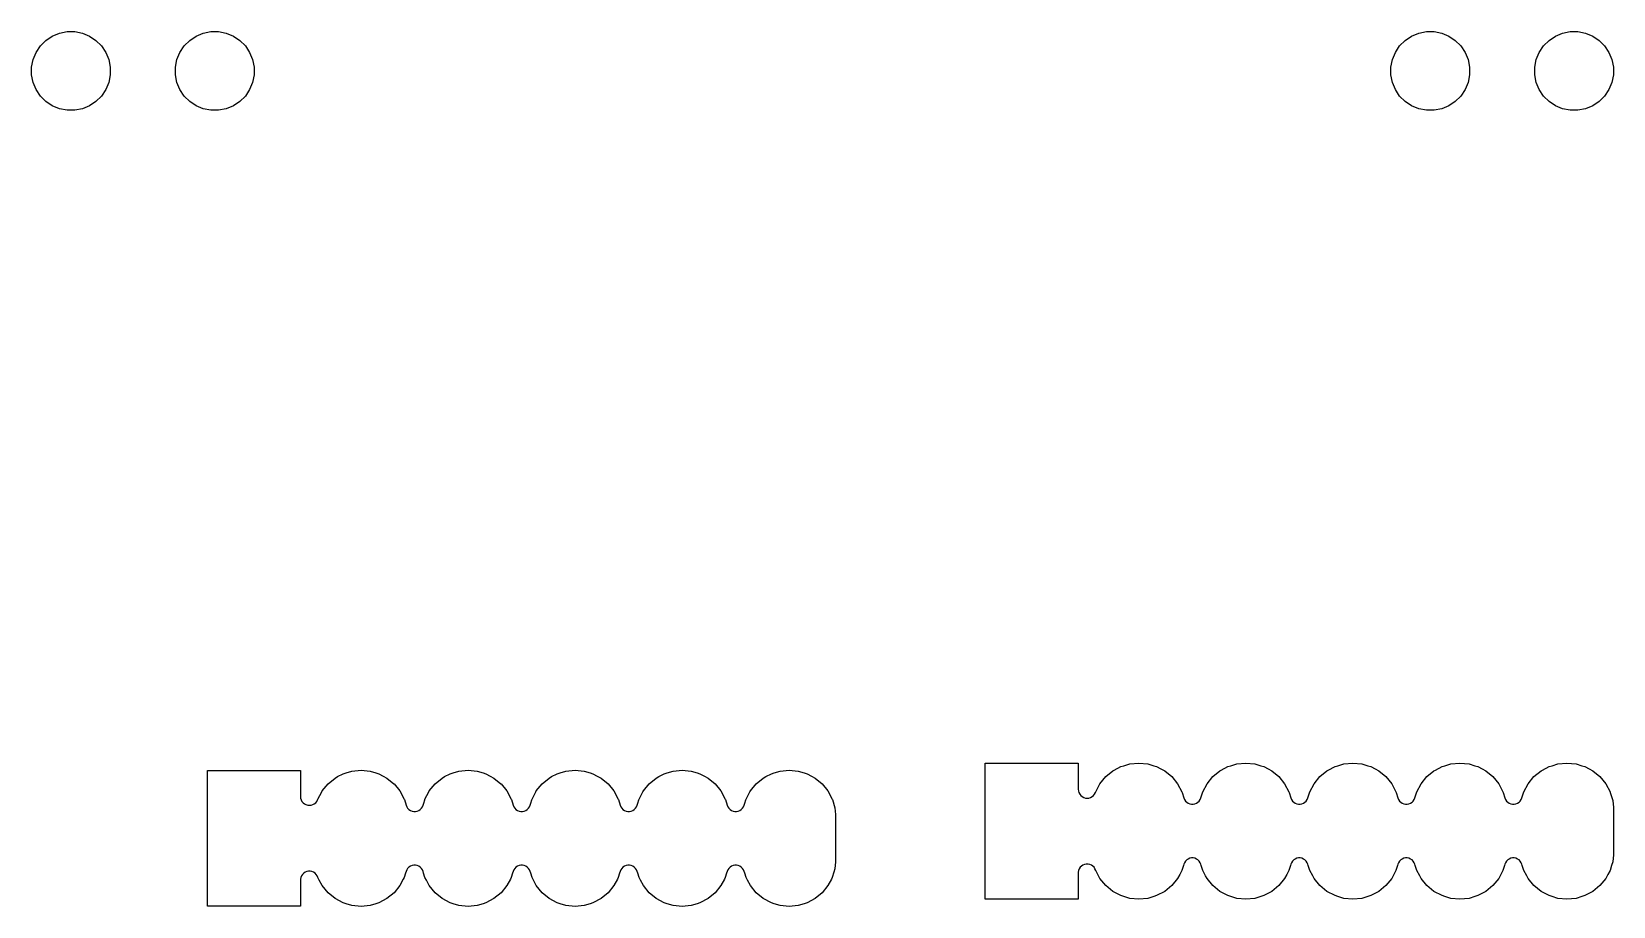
# Model space of a CAD drawing. Extents: x 48 to 169, y -131 to -49.
# Drawn here: x 109.08 to 131.25, y -118.85 to -106.6 of the extents above; entities that cross this region are included whole.
import ezdxf

# ---------------------------------------------------------------- set-up
doc = ezdxf.new("R2010")
doc.units = 0
doc.header["$MEASUREMENT"] = 0
doc.layers.add('BLACK', color=7, linetype='CONTINUOUS')

msp = doc.modelspace()

# ---------------------------------------------------------------- linework, layer by layer
at = {"layer": 'BLACK', "linetype": 'CONTINUOUS'}
for p, q in [((109.373, -106.662), (109.473, -106.62)), ((109.473, -106.62), (109.58, -106.599)), ((109.58, -106.599), (109.688, -106.599)), ((109.688, -106.599), (109.795, -106.62)), ((109.795, -106.62), (109.895, -106.662)), ((111.389, -106.662), (111.489, -106.62)), ((111.489, -106.62), (111.596, -106.599)), ((111.596, -106.599), (111.704, -106.599)), ((111.704, -106.599), (111.811, -106.62)), ((111.811, -106.62), (111.911, -106.662)), ((128.423, -106.662), (128.523, -106.62)), ((128.523, -106.62), (128.63, -106.599)), ((128.63, -106.599), (128.738, -106.599)), ((128.738, -106.599), (128.845, -106.62)), ((128.845, -106.62), (128.945, -106.662)), ((130.439, -106.662), (130.539, -106.62)), ((130.539, -106.62), (130.646, -106.599)), ((130.646, -106.599), (130.754, -106.599)), ((130.754, -106.599), (130.861, -106.62)), ((130.861, -106.62), (130.961, -106.662)), ((109.146, -106.889), (109.206, -106.799)), ((109.206, -106.799), (109.283, -106.722)), ((109.283, -106.722), (109.373, -106.662)), ((109.895, -106.662), (109.985, -106.722)), ((109.985, -106.722), (110.062, -106.799)), ((110.062, -106.799), (110.122, -106.889)), ((111.162, -106.889), (111.222, -106.799)), ((111.222, -106.799), (111.299, -106.722)), ((111.299, -106.722), (111.389, -106.662)), ((111.911, -106.662), (112.001, -106.722)), ((112.001, -106.722), (112.078, -106.799)), ((112.078, -106.799), (112.138, -106.889)), ((128.196, -106.889), (128.256, -106.799)), ((128.256, -106.799), (128.333, -106.722)), ((128.333, -106.722), (128.423, -106.662)), ((128.945, -106.662), (129.035, -106.722)), ((129.035, -106.722), (129.112, -106.799)), ((129.112, -106.799), (129.172, -106.889)), ((130.212, -106.889), (130.272, -106.799)), ((130.272, -106.799), (130.349, -106.722)), ((130.349, -106.722), (130.439, -106.662)), ((130.961, -106.662), (131.051, -106.722)), ((131.051, -106.722), (131.128, -106.799)), ((131.128, -106.799), (131.188, -106.889)), ((109.083, -107.096), (109.104, -106.989)), ((109.104, -106.989), (109.146, -106.889)), ((110.122, -106.889), (110.164, -106.989)), ((110.164, -106.989), (110.185, -107.096)), ((111.099, -107.096), (111.12, -106.989)), ((111.12, -106.989), (111.162, -106.889)), ((112.138, -106.889), (112.18, -106.989)), ((112.18, -106.989), (112.201, -107.096)), ((128.133, -107.096), (128.154, -106.989)), ((128.154, -106.989), (128.196, -106.889)), ((129.172, -106.889), (129.214, -106.989)), ((129.214, -106.989), (129.235, -107.096)), ((130.149, -107.096), (130.17, -106.989)), ((130.17, -106.989), (130.212, -106.889)), ((131.188, -106.889), (131.23, -106.989)), ((131.23, -106.989), (131.251, -107.096)), ((109.083, -107.204), (109.083, -107.096)), ((109.104, -107.311), (109.083, -107.204)), ((110.185, -107.204), (110.164, -107.311)), ((110.185, -107.096), (110.185, -107.204)), ((111.099, -107.204), (111.099, -107.096)), ((111.12, -107.311), (111.099, -107.204)), ((112.201, -107.204), (112.18, -107.311)), ((112.201, -107.096), (112.201, -107.204)), ((128.133, -107.204), (128.133, -107.096)), ((128.154, -107.311), (128.133, -107.204)), ((129.235, -107.204), (129.214, -107.311)), ((129.235, -107.096), (129.235, -107.204)), ((130.149, -107.204), (130.149, -107.096)), ((130.17, -107.311), (130.149, -107.204)), ((131.251, -107.204), (131.23, -107.311)), ((131.251, -107.096), (131.251, -107.204)), ((109.146, -107.411), (109.104, -107.311)), ((109.206, -107.501), (109.146, -107.411)), ((109.283, -107.578), (109.206, -107.501)), ((110.062, -107.501), (109.985, -107.578)), ((110.122, -107.411), (110.062, -107.501)), ((110.164, -107.311), (110.122, -107.411)), ((111.162, -107.411), (111.12, -107.311)), ((111.222, -107.501), (111.162, -107.411)), ((111.299, -107.578), (111.222, -107.501)), ((112.078, -107.501), (112.001, -107.578)), ((112.138, -107.411), (112.078, -107.501)), ((112.18, -107.311), (112.138, -107.411)), ((128.196, -107.411), (128.154, -107.311)), ((128.256, -107.501), (128.196, -107.411)), ((128.333, -107.578), (128.256, -107.501)), ((129.112, -107.501), (129.035, -107.578)), ((129.172, -107.411), (129.112, -107.501)), ((129.214, -107.311), (129.172, -107.411)), ((130.212, -107.411), (130.17, -107.311)), ((130.272, -107.501), (130.212, -107.411)), ((130.349, -107.578), (130.272, -107.501)), ((131.128, -107.501), (131.051, -107.578)), ((131.188, -107.411), (131.128, -107.501)), ((131.23, -107.311), (131.188, -107.411)), ((109.373, -107.638), (109.283, -107.578)), ((109.473, -107.68), (109.373, -107.638)), ((109.58, -107.701), (109.473, -107.68)), ((109.688, -107.701), (109.58, -107.701)), ((109.795, -107.68), (109.688, -107.701)), ((109.895, -107.638), (109.795, -107.68)), ((109.985, -107.578), (109.895, -107.638)), ((111.389, -107.638), (111.299, -107.578)), ((111.489, -107.68), (111.389, -107.638)), ((111.596, -107.701), (111.489, -107.68)), ((111.704, -107.701), (111.596, -107.701)), ((111.811, -107.68), (111.704, -107.701)), ((111.911, -107.638), (111.811, -107.68)), ((112.001, -107.578), (111.911, -107.638)), ((128.423, -107.638), (128.333, -107.578)), ((128.523, -107.68), (128.423, -107.638)), ((128.63, -107.701), (128.523, -107.68)), ((128.738, -107.701), (128.63, -107.701)), ((128.845, -107.68), (128.738, -107.701)), ((128.945, -107.638), (128.845, -107.68)), ((129.035, -107.578), (128.945, -107.638)), ((130.439, -107.638), (130.349, -107.578)), ((130.539, -107.68), (130.439, -107.638)), ((130.646, -107.701), (130.539, -107.68)), ((130.754, -107.701), (130.646, -107.701)), ((130.861, -107.68), (130.754, -107.701)), ((130.961, -107.638), (130.861, -107.68)), ((131.051, -107.578), (130.961, -107.638)), ((111.549, -118.851), (111.549, -116.949)), ((111.549, -116.949), (112.851, -116.949)), ((112.851, -116.949), (112.851, -117.313)), ((113.337, -117.056), (113.371, -117.037)), ((113.371, -117.037), (113.45, -116.996)), ((113.45, -116.996), (113.491, -116.983)), ((113.491, -116.983), (113.572, -116.958)), ((113.572, -116.958), (113.7, -116.946)), ((113.7, -116.946), (113.828, -116.958)), ((113.828, -116.958), (113.909, -116.983)), ((113.909, -116.983), (113.95, -116.996)), ((113.95, -116.996), (114.011, -117.028)), ((114.011, -117.028), (114.063, -117.056)), ((114.837, -117.056), (114.871, -117.037)), ((114.871, -117.037), (114.95, -116.996)), ((114.95, -116.996), (114.991, -116.983)), ((114.991, -116.983), (115.072, -116.958)), ((115.072, -116.958), (115.2, -116.946)), ((115.2, -116.946), (115.328, -116.958)), ((115.328, -116.958), (115.409, -116.983)), ((115.409, -116.983), (115.45, -116.996)), ((115.45, -116.996), (115.511, -117.028)), ((115.511, -117.028), (115.563, -117.056)), ((116.337, -117.056), (116.371, -117.037)), ((116.371, -117.037), (116.45, -116.996)), ((116.45, -116.996), (116.491, -116.983)), ((116.491, -116.983), (116.572, -116.958)), ((116.572, -116.958), (116.7, -116.946)), ((116.7, -116.946), (116.828, -116.958)), ((116.828, -116.958), (116.909, -116.983)), ((116.909, -116.983), (116.95, -116.996)), ((116.95, -116.996), (117.011, -117.028)), ((117.011, -117.028), (117.063, -117.056)), ((117.837, -117.056), (117.871, -117.037)), ((117.871, -117.037), (117.95, -116.996)), ((117.95, -116.996), (117.991, -116.983)), ((117.991, -116.983), (118.072, -116.958)), ((118.072, -116.958), (118.2, -116.946)), ((118.2, -116.946), (118.328, -116.958)), ((118.328, -116.958), (118.409, -116.983)), ((118.409, -116.983), (118.45, -116.996)), ((118.45, -116.996), (118.511, -117.028)), ((118.511, -117.028), (118.563, -117.056)), ((119.337, -117.056), (119.371, -117.037)), ((119.371, -117.037), (119.45, -116.996)), ((119.45, -116.996), (119.491, -116.983)), ((119.491, -116.983), (119.572, -116.958)), ((119.572, -116.958), (119.7, -116.946)), ((119.7, -116.946), (119.828, -116.958)), ((119.828, -116.958), (119.909, -116.983)), ((119.909, -116.983), (119.95, -116.996)), ((119.95, -116.996), (120.011, -117.028)), ((120.011, -117.028), (120.063, -117.056)), ((122.449, -118.751), (122.449, -116.849)), ((122.449, -116.849), (123.751, -116.849)), ((123.751, -116.849), (123.751, -117.213)), ((124.056, -117.137), (124.137, -117.037)), ((124.137, -117.037), (124.237, -116.956)), ((124.237, -116.956), (124.256, -116.946)), ((124.256, -116.946), (124.35, -116.896)), ((124.35, -116.896), (124.391, -116.883)), ((124.391, -116.883), (124.472, -116.858)), ((124.472, -116.858), (124.6, -116.846)), ((124.6, -116.846), (124.728, -116.858)), ((124.728, -116.858), (124.809, -116.883)), ((124.809, -116.883), (124.85, -116.896)), ((124.85, -116.896), (124.911, -116.928)), ((124.911, -116.928), (124.963, -116.956)), ((124.963, -116.956), (125.063, -117.037)), ((125.063, -117.037), (125.144, -117.137)), ((125.556, -117.137), (125.637, -117.037)), ((125.637, -117.037), (125.737, -116.956)), ((125.737, -116.956), (125.756, -116.946)), ((125.756, -116.946), (125.85, -116.896)), ((125.85, -116.896), (125.891, -116.883)), ((125.891, -116.883), (125.972, -116.858)), ((125.972, -116.858), (126.1, -116.846)), ((126.1, -116.846), (126.228, -116.858)), ((126.228, -116.858), (126.309, -116.883)), ((126.309, -116.883), (126.35, -116.896)), ((126.35, -116.896), (126.411, -116.928)), ((126.411, -116.928), (126.463, -116.956)), ((126.463, -116.956), (126.563, -117.037)), ((126.563, -117.037), (126.644, -117.137)), ((127.056, -117.137), (127.137, -117.037)), ((127.137, -117.037), (127.237, -116.956)), ((127.237, -116.956), (127.256, -116.946)), ((127.256, -116.946), (127.35, -116.896)), ((127.35, -116.896), (127.391, -116.883)), ((127.391, -116.883), (127.472, -116.858)), ((127.472, -116.858), (127.6, -116.846)), ((127.6, -116.846), (127.728, -116.858)), ((127.728, -116.858), (127.809, -116.883)), ((127.809, -116.883), (127.85, -116.896)), ((127.85, -116.896), (127.911, -116.928)), ((127.911, -116.928), (127.963, -116.956)), ((127.963, -116.956), (128.063, -117.037)), ((128.063, -117.037), (128.144, -117.137)), ((128.556, -117.137), (128.637, -117.037)), ((128.637, -117.037), (128.737, -116.956)), ((128.737, -116.956), (128.756, -116.946)), ((128.756, -116.946), (128.85, -116.896)), ((128.85, -116.896), (128.891, -116.883)), ((128.891, -116.883), (128.972, -116.858)), ((128.972, -116.858), (129.1, -116.846)), ((129.1, -116.846), (129.228, -116.858)), ((129.228, -116.858), (129.309, -116.883)), ((129.309, -116.883), (129.35, -116.896)), ((129.35, -116.896), (129.411, -116.928)), ((129.411, -116.928), (129.463, -116.956)), ((129.463, -116.956), (129.563, -117.037)), ((129.563, -117.037), (129.644, -117.137)), ((130.056, -117.137), (130.137, -117.037)), ((130.137, -117.037), (130.237, -116.956)), ((130.237, -116.956), (130.256, -116.946)), ((130.256, -116.946), (130.35, -116.896)), ((130.35, -116.896), (130.391, -116.883)), ((130.391, -116.883), (130.472, -116.858)), ((130.472, -116.858), (130.6, -116.846)), ((130.6, -116.846), (130.728, -116.858)), ((130.728, -116.858), (130.809, -116.883)), ((130.809, -116.883), (130.85, -116.896)), ((130.85, -116.896), (130.911, -116.928)), ((130.911, -116.928), (130.963, -116.956)), ((130.963, -116.956), (131.063, -117.037)), ((131.063, -117.037), (131.144, -117.137)), ((113.096, -117.35), (113.149, -117.25)), ((113.149, -117.25), (113.156, -117.237)), ((113.156, -117.237), (113.237, -117.137)), ((113.237, -117.137), (113.337, -117.056)), ((114.063, -117.056), (114.063, -117.056)), ((114.063, -117.056), (114.063, -117.056)), ((114.063, -117.056), (114.161, -117.137)), ((114.161, -117.137), (114.163, -117.137)), ((114.163, -117.137), (114.244, -117.237)), ((114.244, -117.237), (114.244, -117.237)), ((114.244, -117.237), (114.304, -117.35)), ((114.596, -117.35), (114.649, -117.25)), ((114.649, -117.25), (114.656, -117.237)), ((114.656, -117.237), (114.737, -117.137)), ((114.737, -117.137), (114.837, -117.056)), ((115.563, -117.056), (115.563, -117.056)), ((115.563, -117.056), (115.563, -117.056)), ((115.563, -117.056), (115.661, -117.137)), ((115.661, -117.137), (115.663, -117.137)), ((115.663, -117.137), (115.744, -117.237)), ((115.744, -117.237), (115.744, -117.237)), ((115.744, -117.237), (115.804, -117.35)), ((116.096, -117.35), (116.149, -117.25)), ((116.149, -117.25), (116.156, -117.237)), ((116.156, -117.237), (116.237, -117.137)), ((116.237, -117.137), (116.337, -117.056)), ((117.063, -117.056), (117.063, -117.056)), ((117.063, -117.056), (117.063, -117.056)), ((117.063, -117.056), (117.161, -117.137)), ((117.161, -117.137), (117.163, -117.137)), ((117.163, -117.137), (117.244, -117.237)), ((117.244, -117.237), (117.244, -117.237)), ((117.244, -117.237), (117.304, -117.35)), ((117.596, -117.35), (117.649, -117.25)), ((117.649, -117.25), (117.656, -117.237)), ((117.656, -117.237), (117.737, -117.137)), ((117.737, -117.137), (117.837, -117.056)), ((118.563, -117.056), (118.563, -117.056)), ((118.563, -117.056), (118.563, -117.056)), ((118.563, -117.056), (118.661, -117.137)), ((118.661, -117.137), (118.663, -117.137)), ((118.663, -117.137), (118.744, -117.237)), ((118.744, -117.237), (118.744, -117.237)), ((118.744, -117.237), (118.804, -117.35)), ((119.096, -117.35), (119.149, -117.25)), ((119.149, -117.25), (119.156, -117.237)), ((119.156, -117.237), (119.237, -117.137)), ((119.237, -117.137), (119.337, -117.056)), ((120.063, -117.056), (120.063, -117.056)), ((120.063, -117.056), (120.063, -117.056)), ((120.063, -117.056), (120.161, -117.137)), ((120.161, -117.137), (120.163, -117.137)), ((120.163, -117.137), (120.244, -117.237)), ((120.244, -117.237), (120.244, -117.237)), ((120.244, -117.237), (120.304, -117.35)), ((123.751, -117.213), (123.753, -117.238)), ((123.753, -117.238), (123.761, -117.261)), ((123.761, -117.261), (123.772, -117.283)), ((123.98, -117.283), (123.991, -117.261)), ((123.991, -117.261), (123.996, -117.25)), ((123.996, -117.25), (124.056, -117.137)), ((123.996, -117.25), (123.996, -117.25)), ((124.056, -117.137), (124.056, -117.137)), ((125.144, -117.137), (125.144, -117.137)), ((125.144, -117.137), (125.204, -117.25)), ((125.204, -117.25), (125.208, -117.261)), ((125.208, -117.261), (125.23, -117.335)), ((125.47, -117.335), (125.496, -117.25)), ((125.496, -117.25), (125.556, -117.137)), ((125.556, -117.137), (125.556, -117.137)), ((126.644, -117.137), (126.644, -117.137)), ((126.644, -117.137), (126.704, -117.25)), ((126.704, -117.25), (126.708, -117.261)), ((126.708, -117.261), (126.73, -117.335)), ((126.97, -117.335), (126.996, -117.25)), ((126.996, -117.25), (127.056, -117.137)), ((127.056, -117.137), (127.056, -117.137)), ((128.144, -117.137), (128.144, -117.137)), ((128.144, -117.137), (128.204, -117.25)), ((128.204, -117.25), (128.208, -117.261)), ((128.208, -117.261), (128.23, -117.335)), ((128.47, -117.335), (128.496, -117.25)), ((128.496, -117.25), (128.556, -117.137)), ((128.556, -117.137), (128.556, -117.137)), ((129.644, -117.137), (129.644, -117.137)), ((129.644, -117.137), (129.704, -117.25)), ((129.704, -117.25), (129.708, -117.261)), ((129.708, -117.261), (129.73, -117.335)), ((129.97, -117.335), (129.996, -117.25)), ((129.996, -117.25), (130.056, -117.137)), ((130.056, -117.137), (130.056, -117.137)), ((131.144, -117.137), (131.144, -117.137)), ((131.144, -117.137), (131.204, -117.25)), ((131.204, -117.25), (131.208, -117.261)), ((131.208, -117.261), (131.242, -117.372)), ((112.851, -117.313), (112.853, -117.338)), ((112.853, -117.338), (112.861, -117.361)), ((112.861, -117.361), (112.872, -117.383)), ((112.872, -117.383), (112.888, -117.402)), ((112.888, -117.402), (112.907, -117.417)), ((112.907, -117.417), (112.928, -117.429)), ((112.928, -117.429), (112.952, -117.436)), ((112.952, -117.436), (112.976, -117.438)), ((112.976, -117.438), (113, -117.436)), ((113, -117.436), (113.024, -117.429)), ((113.024, -117.429), (113.045, -117.417)), ((113.045, -117.417), (113.064, -117.402)), ((113.064, -117.402), (113.08, -117.383)), ((113.08, -117.383), (113.091, -117.361)), ((113.091, -117.361), (113.096, -117.35)), ((113.096, -117.35), (113.096, -117.35)), ((114.304, -117.35), (114.307, -117.358)), ((114.307, -117.358), (114.33, -117.435)), ((114.33, -117.435), (114.34, -117.458)), ((114.34, -117.458), (114.353, -117.478)), ((114.353, -117.478), (114.371, -117.496)), ((114.529, -117.496), (114.547, -117.478)), ((114.547, -117.478), (114.56, -117.458)), ((114.56, -117.458), (114.57, -117.435)), ((114.57, -117.435), (114.578, -117.409)), ((114.578, -117.409), (114.592, -117.361)), ((114.592, -117.361), (114.596, -117.35)), ((115.804, -117.35), (115.807, -117.358)), ((115.807, -117.358), (115.83, -117.435)), ((115.83, -117.435), (115.84, -117.458)), ((115.84, -117.458), (115.853, -117.478)), ((115.853, -117.478), (115.871, -117.496)), ((116.029, -117.496), (116.047, -117.478)), ((116.047, -117.478), (116.06, -117.458)), ((116.06, -117.458), (116.07, -117.435)), ((116.07, -117.435), (116.078, -117.409)), ((116.078, -117.409), (116.092, -117.361)), ((116.092, -117.361), (116.096, -117.35)), ((117.304, -117.35), (117.307, -117.358)), ((117.307, -117.358), (117.33, -117.435)), ((117.33, -117.435), (117.34, -117.458)), ((117.34, -117.458), (117.353, -117.478)), ((117.353, -117.478), (117.371, -117.496)), ((117.529, -117.496), (117.547, -117.478)), ((117.547, -117.478), (117.56, -117.458)), ((117.56, -117.458), (117.57, -117.435)), ((117.57, -117.435), (117.578, -117.409)), ((117.578, -117.409), (117.592, -117.361)), ((117.592, -117.361), (117.596, -117.35)), ((118.804, -117.35), (118.807, -117.358)), ((118.807, -117.358), (118.83, -117.435)), ((118.83, -117.435), (118.84, -117.458)), ((118.84, -117.458), (118.853, -117.478)), ((118.853, -117.478), (118.871, -117.496)), ((119.029, -117.496), (119.047, -117.478)), ((119.047, -117.478), (119.06, -117.458)), ((119.06, -117.458), (119.07, -117.435)), ((119.07, -117.435), (119.078, -117.409)), ((119.078, -117.409), (119.092, -117.361)), ((119.092, -117.361), (119.096, -117.35)), ((120.304, -117.35), (120.307, -117.358)), ((120.307, -117.358), (120.342, -117.472)), ((120.342, -117.472), (120.351, -117.568)), ((123.772, -117.283), (123.788, -117.302)), ((123.788, -117.302), (123.807, -117.317)), ((123.807, -117.317), (123.828, -117.329)), ((123.828, -117.329), (123.852, -117.336)), ((123.852, -117.336), (123.876, -117.338)), ((123.876, -117.338), (123.9, -117.336)), ((123.9, -117.336), (123.924, -117.329)), ((123.924, -117.329), (123.945, -117.317)), ((123.945, -117.317), (123.964, -117.302)), ((123.964, -117.302), (123.98, -117.283)), ((125.23, -117.335), (125.24, -117.358)), ((125.24, -117.358), (125.253, -117.378)), ((125.253, -117.378), (125.271, -117.396)), ((125.271, -117.396), (125.291, -117.409)), ((125.291, -117.409), (125.314, -117.419)), ((125.314, -117.419), (125.338, -117.424)), ((125.338, -117.424), (125.362, -117.424)), ((125.362, -117.424), (125.386, -117.419)), ((125.386, -117.419), (125.409, -117.409)), ((125.409, -117.409), (125.429, -117.396)), ((125.429, -117.396), (125.447, -117.378)), ((125.447, -117.378), (125.46, -117.358)), ((125.46, -117.358), (125.47, -117.335)), ((126.73, -117.335), (126.74, -117.358)), ((126.74, -117.358), (126.753, -117.378)), ((126.753, -117.378), (126.771, -117.396)), ((126.771, -117.396), (126.791, -117.409)), ((126.791, -117.409), (126.814, -117.419)), ((126.814, -117.419), (126.838, -117.424)), ((126.838, -117.424), (126.862, -117.424)), ((126.862, -117.424), (126.886, -117.419)), ((126.886, -117.419), (126.909, -117.409)), ((126.909, -117.409), (126.929, -117.396)), ((126.929, -117.396), (126.947, -117.378)), ((126.947, -117.378), (126.96, -117.358)), ((126.96, -117.358), (126.97, -117.335)), ((128.23, -117.335), (128.24, -117.358)), ((128.24, -117.358), (128.253, -117.378)), ((128.253, -117.378), (128.271, -117.396)), ((128.271, -117.396), (128.291, -117.409)), ((128.291, -117.409), (128.314, -117.419)), ((128.314, -117.419), (128.338, -117.424)), ((128.338, -117.424), (128.362, -117.424)), ((128.362, -117.424), (128.386, -117.419)), ((128.386, -117.419), (128.409, -117.409)), ((128.409, -117.409), (128.429, -117.396)), ((128.429, -117.396), (128.447, -117.378)), ((128.447, -117.378), (128.46, -117.358)), ((128.46, -117.358), (128.47, -117.335)), ((129.73, -117.335), (129.74, -117.358)), ((129.74, -117.358), (129.753, -117.378)), ((129.753, -117.378), (129.771, -117.396)), ((129.771, -117.396), (129.791, -117.409)), ((129.791, -117.409), (129.814, -117.419)), ((129.814, -117.419), (129.838, -117.424)), ((129.838, -117.424), (129.862, -117.424)), ((129.862, -117.424), (129.886, -117.419)), ((129.886, -117.419), (129.909, -117.409)), ((129.909, -117.409), (129.929, -117.396)), ((129.929, -117.396), (129.947, -117.378)), ((129.947, -117.378), (129.96, -117.358)), ((129.96, -117.358), (129.97, -117.335)), ((131.242, -117.372), (131.251, -117.468)), ((131.251, -117.468), (131.251, -118.132)), ((114.371, -117.496), (114.391, -117.509)), ((114.391, -117.509), (114.414, -117.519)), ((114.414, -117.519), (114.438, -117.524)), ((114.438, -117.524), (114.462, -117.524)), ((114.462, -117.524), (114.486, -117.519)), ((114.486, -117.519), (114.509, -117.509)), ((114.509, -117.509), (114.529, -117.496)), ((115.871, -117.496), (115.891, -117.509)), ((115.891, -117.509), (115.914, -117.519)), ((115.914, -117.519), (115.938, -117.524)), ((115.938, -117.524), (115.962, -117.524)), ((115.962, -117.524), (115.986, -117.519)), ((115.986, -117.519), (116.009, -117.509)), ((116.009, -117.509), (116.029, -117.496)), ((117.371, -117.496), (117.391, -117.509)), ((117.391, -117.509), (117.414, -117.519)), ((117.414, -117.519), (117.438, -117.524)), ((117.438, -117.524), (117.462, -117.524)), ((117.462, -117.524), (117.486, -117.519)), ((117.486, -117.519), (117.509, -117.509)), ((117.509, -117.509), (117.529, -117.496)), ((118.871, -117.496), (118.891, -117.509)), ((118.891, -117.509), (118.914, -117.519)), ((118.914, -117.519), (118.938, -117.524)), ((118.938, -117.524), (118.962, -117.524)), ((118.962, -117.524), (118.986, -117.519)), ((118.986, -117.519), (119.009, -117.509)), ((119.009, -117.509), (119.029, -117.496)), ((120.351, -117.568), (120.351, -118.232)), ((131.251, -118.132), (131.242, -118.228)), ((112.917, -118.376), (112.897, -118.39)), ((112.94, -118.367), (112.917, -118.376)), ((112.964, -118.362), (112.94, -118.367)), ((112.988, -118.362), (112.964, -118.362)), ((113.012, -118.367), (112.988, -118.362)), ((113.035, -118.376), (113.012, -118.367)), ((113.055, -118.39), (113.035, -118.376)), ((114.33, -118.365), (114.323, -118.39)), ((114.34, -118.342), (114.33, -118.365)), ((114.353, -118.322), (114.34, -118.342)), ((114.371, -118.304), (114.353, -118.322)), ((114.391, -118.291), (114.371, -118.304)), ((114.414, -118.281), (114.391, -118.291)), ((114.438, -118.276), (114.414, -118.281)), ((114.462, -118.276), (114.438, -118.276)), ((114.486, -118.281), (114.462, -118.276)), ((114.509, -118.291), (114.486, -118.281)), ((114.529, -118.304), (114.509, -118.291)), ((114.547, -118.322), (114.529, -118.304)), ((114.56, -118.342), (114.547, -118.322)), ((114.57, -118.365), (114.56, -118.342)), ((114.577, -118.39), (114.57, -118.365)), ((115.83, -118.365), (115.823, -118.39)), ((115.84, -118.342), (115.83, -118.365)), ((115.853, -118.322), (115.84, -118.342)), ((115.871, -118.304), (115.853, -118.322)), ((115.891, -118.291), (115.871, -118.304)), ((115.914, -118.281), (115.891, -118.291)), ((115.938, -118.276), (115.914, -118.281)), ((115.962, -118.276), (115.938, -118.276)), ((115.986, -118.281), (115.962, -118.276)), ((116.009, -118.291), (115.986, -118.281)), ((116.029, -118.304), (116.009, -118.291)), ((116.047, -118.322), (116.029, -118.304)), ((116.06, -118.342), (116.047, -118.322)), ((116.07, -118.365), (116.06, -118.342)), ((116.077, -118.39), (116.07, -118.365)), ((117.33, -118.365), (117.323, -118.39)), ((117.34, -118.342), (117.33, -118.365)), ((117.353, -118.322), (117.34, -118.342)), ((117.371, -118.304), (117.353, -118.322)), ((117.391, -118.291), (117.371, -118.304)), ((117.414, -118.281), (117.391, -118.291)), ((117.438, -118.276), (117.414, -118.281)), ((117.462, -118.276), (117.438, -118.276)), ((117.486, -118.281), (117.462, -118.276)), ((117.509, -118.291), (117.486, -118.281)), ((117.529, -118.304), (117.509, -118.291)), ((117.547, -118.322), (117.529, -118.304)), ((117.56, -118.342), (117.547, -118.322)), ((117.57, -118.365), (117.56, -118.342)), ((117.577, -118.39), (117.57, -118.365)), ((118.83, -118.365), (118.823, -118.39)), ((118.84, -118.342), (118.83, -118.365)), ((118.853, -118.322), (118.84, -118.342)), ((118.871, -118.304), (118.853, -118.322)), ((118.891, -118.291), (118.871, -118.304)), ((118.914, -118.281), (118.891, -118.291)), ((118.938, -118.276), (118.914, -118.281)), ((118.962, -118.276), (118.938, -118.276)), ((118.986, -118.281), (118.962, -118.276)), ((119.009, -118.291), (118.986, -118.281)), ((119.029, -118.304), (119.009, -118.291)), ((119.047, -118.322), (119.029, -118.304)), ((119.06, -118.342), (119.047, -118.322)), ((119.07, -118.365), (119.06, -118.342)), ((119.077, -118.39), (119.07, -118.365)), ((120.327, -118.374), (120.304, -118.45)), ((120.342, -118.328), (120.327, -118.374)), ((120.351, -118.232), (120.342, -118.328)), ((123.752, -118.374), (123.751, -118.387)), ((123.756, -118.35), (123.752, -118.374)), ((123.766, -118.328), (123.756, -118.35)), ((123.779, -118.307), (123.766, -118.328)), ((123.797, -118.29), (123.779, -118.307)), ((123.817, -118.276), (123.797, -118.29)), ((123.84, -118.267), (123.817, -118.276)), ((123.864, -118.262), (123.84, -118.267)), ((123.888, -118.262), (123.864, -118.262)), ((123.912, -118.267), (123.888, -118.262)), ((123.935, -118.276), (123.912, -118.267)), ((123.955, -118.29), (123.935, -118.276)), ((123.973, -118.307), (123.955, -118.29)), ((123.986, -118.328), (123.973, -118.307)), ((123.996, -118.35), (123.986, -118.328)), ((124.037, -118.428), (123.996, -118.35)), ((123.996, -118.35), (123.996, -118.35)), ((125.204, -118.35), (125.174, -118.407)), ((125.225, -118.281), (125.204, -118.35)), ((125.23, -118.265), (125.225, -118.281)), ((125.24, -118.242), (125.23, -118.265)), ((125.253, -118.222), (125.24, -118.242)), ((125.271, -118.204), (125.253, -118.222)), ((125.291, -118.191), (125.271, -118.204)), ((125.314, -118.181), (125.291, -118.191)), ((125.338, -118.176), (125.314, -118.181)), ((125.362, -118.176), (125.338, -118.176)), ((125.386, -118.181), (125.362, -118.176)), ((125.409, -118.191), (125.386, -118.181)), ((125.429, -118.204), (125.409, -118.191)), ((125.447, -118.222), (125.429, -118.204)), ((125.46, -118.242), (125.447, -118.222)), ((125.47, -118.265), (125.46, -118.242)), ((125.475, -118.281), (125.47, -118.265)), ((125.496, -118.35), (125.475, -118.281)), ((125.537, -118.428), (125.496, -118.35)), ((126.704, -118.35), (126.674, -118.407)), ((126.725, -118.281), (126.704, -118.35)), ((126.73, -118.265), (126.725, -118.281)), ((126.74, -118.242), (126.73, -118.265)), ((126.753, -118.222), (126.74, -118.242)), ((126.771, -118.204), (126.753, -118.222)), ((126.791, -118.191), (126.771, -118.204)), ((126.814, -118.181), (126.791, -118.191)), ((126.838, -118.176), (126.814, -118.181)), ((126.862, -118.176), (126.838, -118.176)), ((126.886, -118.181), (126.862, -118.176)), ((126.909, -118.191), (126.886, -118.181)), ((126.929, -118.204), (126.909, -118.191)), ((126.947, -118.222), (126.929, -118.204)), ((126.96, -118.242), (126.947, -118.222)), ((126.97, -118.265), (126.96, -118.242)), ((126.975, -118.281), (126.97, -118.265)), ((126.996, -118.35), (126.975, -118.281)), ((127.037, -118.428), (126.996, -118.35)), ((128.204, -118.35), (128.174, -118.407)), ((128.225, -118.281), (128.204, -118.35)), ((128.23, -118.265), (128.225, -118.281)), ((128.24, -118.242), (128.23, -118.265)), ((128.253, -118.222), (128.24, -118.242)), ((128.271, -118.204), (128.253, -118.222)), ((128.291, -118.191), (128.271, -118.204)), ((128.314, -118.181), (128.291, -118.191)), ((128.338, -118.176), (128.314, -118.181)), ((128.362, -118.176), (128.338, -118.176)), ((128.386, -118.181), (128.362, -118.176)), ((128.409, -118.191), (128.386, -118.181)), ((128.429, -118.204), (128.409, -118.191)), ((128.447, -118.222), (128.429, -118.204)), ((128.46, -118.242), (128.447, -118.222)), ((128.47, -118.265), (128.46, -118.242)), ((128.475, -118.281), (128.47, -118.265)), ((128.496, -118.35), (128.475, -118.281)), ((128.537, -118.428), (128.496, -118.35)), ((129.704, -118.35), (129.674, -118.407)), ((129.725, -118.281), (129.704, -118.35)), ((129.73, -118.265), (129.725, -118.281)), ((129.74, -118.242), (129.73, -118.265)), ((129.753, -118.222), (129.74, -118.242)), ((129.771, -118.204), (129.753, -118.222)), ((129.791, -118.191), (129.771, -118.204)), ((129.814, -118.181), (129.791, -118.191)), ((129.838, -118.176), (129.814, -118.181)), ((129.862, -118.176), (129.838, -118.176)), ((129.886, -118.181), (129.862, -118.176)), ((129.909, -118.191), (129.886, -118.181)), ((129.929, -118.204), (129.909, -118.191)), ((129.947, -118.222), (129.929, -118.204)), ((129.96, -118.242), (129.947, -118.222)), ((129.97, -118.265), (129.96, -118.242)), ((129.975, -118.281), (129.97, -118.265)), ((129.996, -118.35), (129.975, -118.281)), ((130.037, -118.428), (129.996, -118.35)), ((131.204, -118.35), (131.174, -118.407)), ((131.225, -118.281), (131.204, -118.35)), ((131.242, -118.228), (131.225, -118.281)), ((112.852, -118.474), (112.851, -118.487)), ((112.851, -118.487), (112.851, -118.851)), ((112.856, -118.45), (112.852, -118.474)), ((112.866, -118.428), (112.856, -118.45)), ((112.879, -118.407), (112.866, -118.428)), ((112.897, -118.39), (112.879, -118.407)), ((113.073, -118.407), (113.055, -118.39)), ((113.086, -118.428), (113.073, -118.407)), ((113.096, -118.45), (113.086, -118.428)), ((113.115, -118.487), (113.096, -118.45)), ((113.096, -118.45), (113.096, -118.45)), ((113.156, -118.563), (113.115, -118.487)), ((113.237, -118.663), (113.156, -118.563)), ((114.244, -118.563), (114.163, -118.663)), ((114.292, -118.474), (114.244, -118.563)), ((114.304, -118.45), (114.292, -118.474)), ((114.323, -118.39), (114.304, -118.45)), ((114.596, -118.45), (114.577, -118.39)), ((114.615, -118.487), (114.596, -118.45)), ((114.656, -118.563), (114.615, -118.487)), ((114.737, -118.663), (114.656, -118.563)), ((115.744, -118.563), (115.663, -118.663)), ((115.792, -118.474), (115.744, -118.563)), ((115.804, -118.45), (115.792, -118.474)), ((115.823, -118.39), (115.804, -118.45)), ((116.096, -118.45), (116.077, -118.39)), ((116.115, -118.487), (116.096, -118.45)), ((116.156, -118.563), (116.115, -118.487)), ((116.237, -118.663), (116.156, -118.563)), ((117.244, -118.563), (117.163, -118.663)), ((117.292, -118.474), (117.244, -118.563)), ((117.304, -118.45), (117.292, -118.474)), ((117.323, -118.39), (117.304, -118.45)), ((117.596, -118.45), (117.577, -118.39)), ((117.615, -118.487), (117.596, -118.45)), ((117.656, -118.563), (117.615, -118.487)), ((117.737, -118.663), (117.656, -118.563)), ((118.744, -118.563), (118.663, -118.663)), ((118.792, -118.474), (118.744, -118.563)), ((118.804, -118.45), (118.792, -118.474)), ((118.823, -118.39), (118.804, -118.45)), ((119.096, -118.45), (119.077, -118.39)), ((119.115, -118.487), (119.096, -118.45)), ((119.156, -118.563), (119.115, -118.487)), ((119.237, -118.663), (119.156, -118.563)), ((120.244, -118.563), (120.163, -118.663)), ((120.292, -118.474), (120.244, -118.563)), ((120.304, -118.45), (120.292, -118.474)), ((123.751, -118.387), (123.751, -118.751)), ((124.056, -118.463), (124.037, -118.428)), ((124.137, -118.563), (124.056, -118.463)), ((124.237, -118.644), (124.137, -118.563)), ((125.063, -118.563), (124.963, -118.644)), ((125.144, -118.463), (125.063, -118.563)), ((125.174, -118.407), (125.144, -118.463)), ((125.556, -118.463), (125.537, -118.428)), ((125.637, -118.563), (125.556, -118.463)), ((125.737, -118.644), (125.637, -118.563)), ((126.563, -118.563), (126.463, -118.644)), ((126.644, -118.463), (126.563, -118.563)), ((126.674, -118.407), (126.644, -118.463)), ((127.056, -118.463), (127.037, -118.428)), ((127.137, -118.563), (127.056, -118.463)), ((127.237, -118.644), (127.137, -118.563)), ((128.063, -118.563), (127.963, -118.644)), ((128.144, -118.463), (128.063, -118.563)), ((128.174, -118.407), (128.144, -118.463)), ((128.556, -118.463), (128.537, -118.428)), ((128.637, -118.563), (128.556, -118.463)), ((128.737, -118.644), (128.637, -118.563)), ((129.563, -118.563), (129.463, -118.644)), ((129.644, -118.463), (129.563, -118.563)), ((129.674, -118.407), (129.644, -118.463)), ((130.056, -118.463), (130.037, -118.428)), ((130.137, -118.563), (130.056, -118.463)), ((130.237, -118.644), (130.137, -118.563)), ((131.063, -118.563), (130.963, -118.644)), ((131.144, -118.463), (131.063, -118.563)), ((131.174, -118.407), (131.144, -118.463)), ((113.337, -118.744), (113.237, -118.663)), ((113.45, -118.804), (113.337, -118.744)), ((113.337, -118.744), (113.337, -118.744)), ((113.491, -118.817), (113.45, -118.804)), ((113.572, -118.842), (113.491, -118.817)), ((113.909, -118.817), (113.828, -118.842)), ((113.95, -118.804), (113.909, -118.817)), ((114.063, -118.744), (113.95, -118.804)), ((114.163, -118.663), (114.063, -118.744)), ((114.063, -118.744), (114.063, -118.744)), ((114.837, -118.744), (114.737, -118.663)), ((114.95, -118.804), (114.837, -118.744)), ((114.837, -118.744), (114.837, -118.744)), ((114.991, -118.817), (114.95, -118.804)), ((115.072, -118.842), (114.991, -118.817)), ((115.409, -118.817), (115.328, -118.842)), ((115.45, -118.804), (115.409, -118.817)), ((115.563, -118.744), (115.45, -118.804)), ((115.663, -118.663), (115.563, -118.744)), ((115.563, -118.744), (115.563, -118.744)), ((116.337, -118.744), (116.237, -118.663)), ((116.45, -118.804), (116.337, -118.744)), ((116.337, -118.744), (116.337, -118.744)), ((116.491, -118.817), (116.45, -118.804)), ((116.572, -118.842), (116.491, -118.817)), ((116.909, -118.817), (116.828, -118.842)), ((116.95, -118.804), (116.909, -118.817)), ((117.063, -118.744), (116.95, -118.804)), ((117.163, -118.663), (117.063, -118.744)), ((117.063, -118.744), (117.063, -118.744)), ((117.837, -118.744), (117.737, -118.663)), ((117.95, -118.804), (117.837, -118.744)), ((117.837, -118.744), (117.837, -118.744)), ((117.991, -118.817), (117.95, -118.804)), ((118.072, -118.842), (117.991, -118.817)), ((118.409, -118.817), (118.328, -118.842)), ((118.45, -118.804), (118.409, -118.817)), ((118.563, -118.744), (118.45, -118.804)), ((118.663, -118.663), (118.563, -118.744)), ((118.563, -118.744), (118.563, -118.744)), ((119.337, -118.744), (119.237, -118.663)), ((119.45, -118.804), (119.337, -118.744)), ((119.337, -118.744), (119.337, -118.744)), ((119.491, -118.817), (119.45, -118.804)), ((119.572, -118.842), (119.491, -118.817)), ((119.909, -118.817), (119.828, -118.842)), ((119.95, -118.804), (119.909, -118.817)), ((120.063, -118.744), (119.95, -118.804)), ((120.163, -118.663), (120.063, -118.744)), ((120.063, -118.744), (120.063, -118.744)), ((123.751, -118.751), (122.449, -118.751)), ((124.35, -118.704), (124.237, -118.644)), ((124.237, -118.644), (124.237, -118.644)), ((124.391, -118.717), (124.35, -118.704)), ((124.472, -118.742), (124.391, -118.717)), ((124.6, -118.754), (124.472, -118.742)), ((124.728, -118.742), (124.6, -118.754)), ((124.809, -118.717), (124.728, -118.742)), ((124.85, -118.704), (124.809, -118.717)), ((124.963, -118.644), (124.85, -118.704)), ((124.963, -118.644), (124.963, -118.644)), ((125.85, -118.704), (125.737, -118.644)), ((125.737, -118.644), (125.737, -118.644)), ((125.891, -118.717), (125.85, -118.704)), ((125.972, -118.742), (125.891, -118.717)), ((126.1, -118.754), (125.972, -118.742)), ((126.228, -118.742), (126.1, -118.754)), ((126.309, -118.717), (126.228, -118.742)), ((126.35, -118.704), (126.309, -118.717)), ((126.463, -118.644), (126.35, -118.704)), ((126.463, -118.644), (126.463, -118.644)), ((127.35, -118.704), (127.237, -118.644)), ((127.237, -118.644), (127.237, -118.644)), ((127.391, -118.717), (127.35, -118.704)), ((127.472, -118.742), (127.391, -118.717)), ((127.6, -118.754), (127.472, -118.742)), ((127.728, -118.742), (127.6, -118.754)), ((127.809, -118.717), (127.728, -118.742)), ((127.85, -118.704), (127.809, -118.717)), ((127.963, -118.644), (127.85, -118.704)), ((127.963, -118.644), (127.963, -118.644)), ((128.85, -118.704), (128.737, -118.644)), ((128.737, -118.644), (128.737, -118.644)), ((128.891, -118.717), (128.85, -118.704)), ((128.972, -118.742), (128.891, -118.717)), ((129.1, -118.754), (128.972, -118.742)), ((129.228, -118.742), (129.1, -118.754)), ((129.309, -118.717), (129.228, -118.742)), ((129.35, -118.704), (129.309, -118.717)), ((129.463, -118.644), (129.35, -118.704)), ((129.463, -118.644), (129.463, -118.644)), ((130.35, -118.704), (130.237, -118.644)), ((130.237, -118.644), (130.237, -118.644)), ((130.391, -118.717), (130.35, -118.704)), ((130.472, -118.742), (130.391, -118.717)), ((130.6, -118.754), (130.472, -118.742)), ((130.728, -118.742), (130.6, -118.754)), ((130.809, -118.717), (130.728, -118.742)), ((130.85, -118.704), (130.809, -118.717)), ((130.963, -118.644), (130.85, -118.704)), ((130.963, -118.644), (130.963, -118.644)), ((112.851, -118.851), (111.549, -118.851)), ((113.7, -118.854), (113.572, -118.842)), ((113.828, -118.842), (113.7, -118.854)), ((115.2, -118.854), (115.072, -118.842)), ((115.328, -118.842), (115.2, -118.854)), ((116.7, -118.854), (116.572, -118.842)), ((116.828, -118.842), (116.7, -118.854)), ((118.2, -118.854), (118.072, -118.842)), ((118.328, -118.842), (118.2, -118.854)), ((119.7, -118.854), (119.572, -118.842)), ((119.828, -118.842), (119.7, -118.854))]:
    msp.add_line(p, q, dxfattribs=at)

doc.saveas('drawing.dxf')
